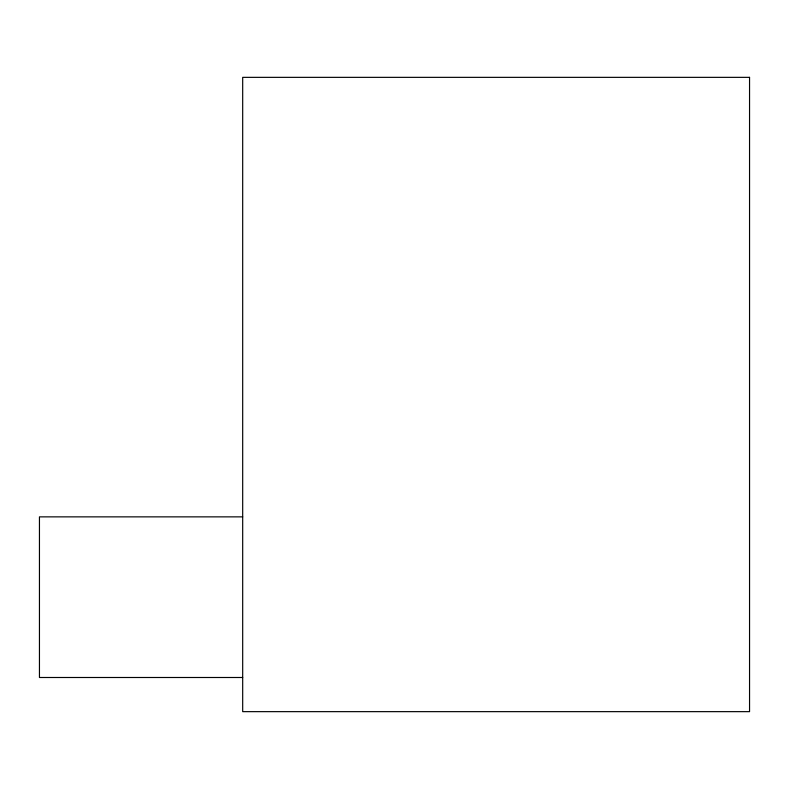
<?xml version="1.0" encoding="UTF-8"?>
<svg xmlns="http://www.w3.org/2000/svg" width="789" height="789" viewBox="0 0 789 789"><rect width="100%" height="100%" fill="white"/><g stroke="black" fill="none" stroke-linecap="round" stroke-linejoin="round"><path stroke-width="1.18" d="M242.687 516.864L39.45 516.864L39.45 677.495L242.687 677.495M749.55 77.352L242.687 77.352L242.687 711.648L749.55 711.648L749.55 77.352"/></g></svg>
